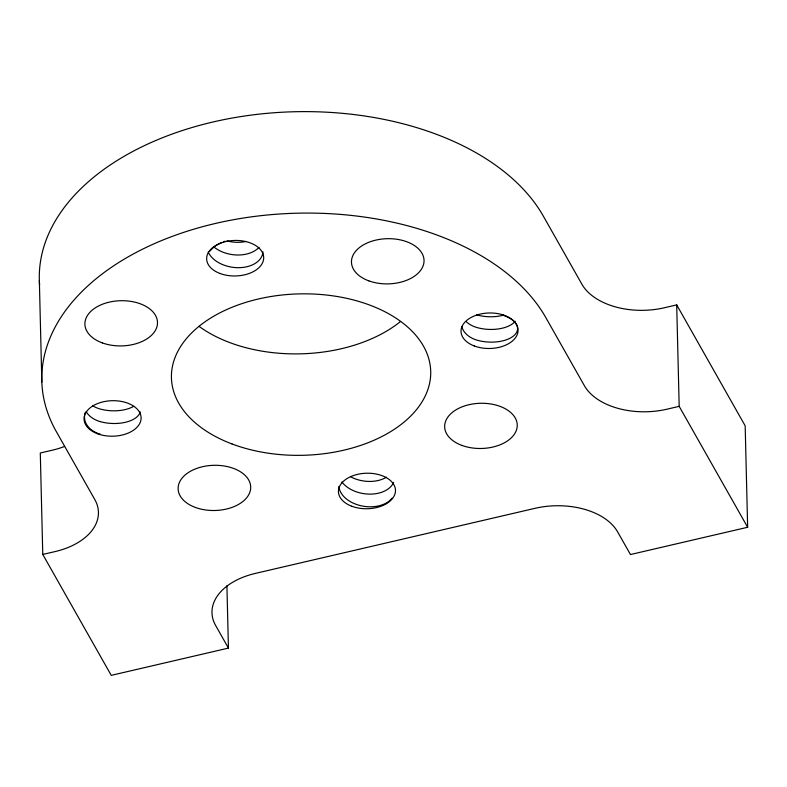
<?xml version="1.0" encoding="UTF-8"?>
<svg xmlns="http://www.w3.org/2000/svg" width="787" height="787" viewBox="0 0 787 787"><rect width="100%" height="100%" fill="white"/><g stroke="black" fill="none" stroke-linecap="round" stroke-linejoin="round"><path stroke-width="1.18" d="M64.583 446.436A64.839 40.363 -1.4 0 1 52.532 450.144L40.294 452.987L42.773 554.442L111.242 675.364L228.437 648.094L215.599 625.419A64.839 40.363 -1.4 0 1 255.401 573.398L535.022 508.323A64.839 40.363 -1.4 0 1 617.618 531.874L630.456 554.54L747.65 527.27L745.171 425.816L676.702 304.894L664.464 307.747A64.839 40.363 -1.4 0 1 581.878 284.196L543.364 216.179A259.356 161.453 -1.4 0 0 248.79 115.414A259.356 161.453 -1.4 0 0 39.616 285.101M42.773 554.442L55.011 551.598A64.839 40.363 -1.4 0 0 94.804 499.568L56.3 431.551A259.356 161.453 -1.4 0 1 215.49 223.449A259.356 161.453 -1.4 0 1 545.844 317.633L584.357 385.65A64.839 40.363 -1.4 0 0 666.943 409.201L679.181 406.348L747.65 527.27M676.702 304.894L679.181 406.348M226.912 585.754L228.437 648.094M39.35 280.605L41.829 382.059M400.475 321.549A129.678 80.727 -1.4 0 1 198.983 326.31M208.211 252.066A28.204 18.799 8.5 0 0 232.844 267.324A28.204 18.799 8.5 0 0 260.163 259.021A28.204 15.956 -10.3 0 0 262.956 251.86M259.031 247.315A28.204 18.799 8.5 0 1 213.995 247.039M245.967 241.452A28.204 18.799 8.5 0 1 227.05 240.94M210.031 251.023A28.204 15.956 -10.3 0 1 221.993 242.416M223.567 241.776A28.204 15.956 -10.3 0 1 225.18 241.196M140.224 411.876A28.204 14.55 2.9 0 1 100.165 421.606M100.165 421.596A28.204 20.206 -6.7 0 1 86.108 411.493M133.554 406.397A28.204 14.55 2.9 0 1 99.86 408.925A28.204 20.206 -6.7 0 1 92.63 405.748M100.48 434.276A28.204 20.206 -6.7 0 1 84.986 412.998M386.476 477.188A28.204 18.799 8.5 0 1 350.992 476.971M393.638 482.401A28.204 15.956 -10.3 0 1 391.798 485.461A28.204 18.799 8.5 0 1 367.116 494.02A28.204 18.799 8.5 0 1 341.883 481.949M392.113 498.132A28.204 18.799 8.5 0 1 361.312 505.815A28.204 18.799 8.5 0 1 338.922 486.425M466.268 321.696A28.204 20.206 -6.7 0 0 476.961 327.54A28.204 14.55 2.9 0 0 515.21 321.283M503.7 315.075A28.204 14.55 2.9 0 1 476.656 314.869M501.663 314.879A28.204 14.55 2.9 0 1 514.806 334.78A28.204 14.55 2.9 0 1 477.276 340.23A28.204 20.206 -6.7 0 1 461.753 326.536M231.978 443.947A129.678 80.727 -1.4 0 0 430.627 375.753A129.678 80.727 -1.4 0 0 240.596 304.077A129.678 80.727 -1.4 0 0 231.978 443.947M97.342 433.686A28.529 17.757 -1.4 0 0 141.089 418.743A28.529 17.757 -1.4 0 0 99.349 402.914A28.529 17.757 -1.4 0 0 97.342 433.686M219.917 273.443A28.529 17.757 -1.4 0 0 263.675 258.5A28.529 17.757 -1.4 0 0 221.924 242.671A28.529 17.757 -1.4 0 0 219.917 273.443M474.295 345.975A28.529 17.757 -1.4 0 0 518.043 331.032A28.529 17.757 -1.4 0 0 476.302 315.203A28.529 17.757 -1.4 0 0 474.295 345.975M351.71 506.218A28.529 17.757 -1.4 0 0 395.468 491.275A28.529 17.757 -1.4 0 0 353.717 475.446A28.529 17.757 -1.4 0 0 351.71 506.218M102.33 342.906A36.31 22.607 -1.4 0 0 157.489 323.29A36.31 22.607 -1.4 0 0 103.776 303.733A36.31 22.607 -1.4 0 0 102.33 342.906M368.877 280.88A36.31 22.607 -1.4 0 0 424.036 261.264A36.31 22.607 -1.4 0 0 370.323 241.717A36.31 22.607 -1.4 0 0 368.877 280.88M462.067 445.472A36.31 22.607 -1.4 0 0 517.236 425.856A36.31 22.607 -1.4 0 0 463.513 406.308A36.31 22.607 -1.4 0 0 462.067 445.472M195.53 507.497A36.31 22.607 -1.4 0 0 250.689 487.881A36.31 22.607 -1.4 0 0 196.966 468.334A36.31 22.607 -1.4 0 0 195.53 507.497"/></g></svg>
